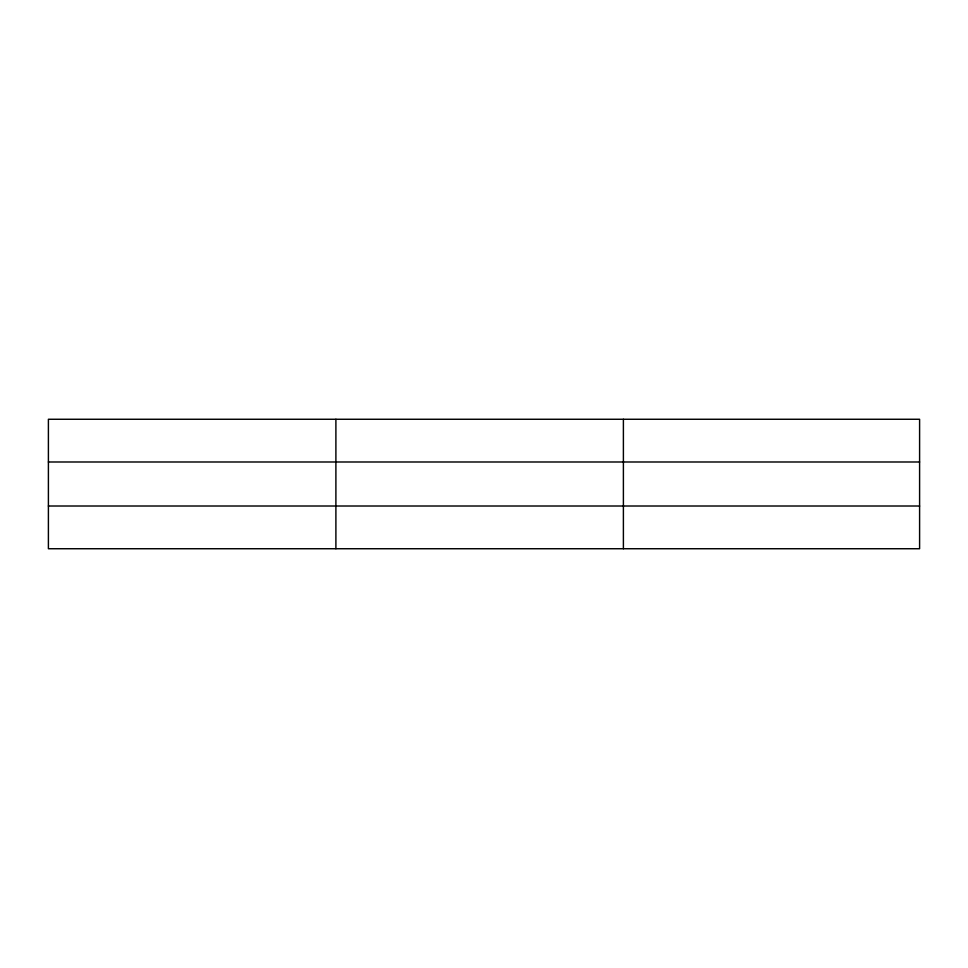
<?xml version="1.0" encoding="UTF-8"?>
<svg xmlns="http://www.w3.org/2000/svg" width="968" height="968" viewBox="0 0 968 968"><rect width="100%" height="100%" fill="white"/><g stroke="black" fill="none" stroke-linecap="round" stroke-linejoin="round"><path stroke-width="1.45" d="M335.896 548.735L335.896 419.265M623.392 548.735L623.392 419.265M919.6 506.01L919.6 548.735L48.4 548.735L48.4 419.265L919.6 419.265L919.6 506.01L48.4 506.01M48.4 461.99L919.6 461.99"/></g></svg>
